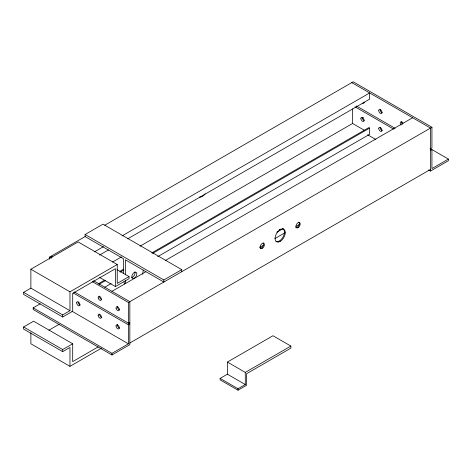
<?xml version="1.0" encoding="UTF-8"?>
<svg xmlns="http://www.w3.org/2000/svg" width="472" height="472" viewBox="0 0 472 472"><rect width="100%" height="100%" fill="white"/><g stroke="black" fill="none" stroke-linecap="round" stroke-linejoin="round"><path stroke-width="0.71" d="M123.581 273.748L123.581 258.786L85.102 236.572L85.102 234.501L102.996 224.17L181.744 269.636L181.744 271.701M125.369 274.781L125.369 259.818L163.849 282.032L163.849 279.967L181.744 269.636M143.264 270.149L142.603 274.202M49.666 259.169L49.666 257.028L85.568 236.301M104.719 225.244L353.192 81.792L431.933 127.251L431.933 147.919L430.505 148.745M117.239 264.509L69.968 291.808L69.968 310.7L30.875 288.132L30.875 269.235L78.145 241.941L117.239 264.509L117.239 283.406L129.062 276.586L129.062 278.681L115.422 286.557L99.663 277.453M115.422 286.557L115.422 268.71L72.694 293.377L72.694 311.225L62.693 317.001L23.6 294.428L23.6 292.333L30.875 288.132M94.53 251.794L103.468 246.632M121.977 235.947L369.653 92.949L369.653 99.15L127.723 238.826M99.633 255.045L108.572 249.883M93.645 280.769L129.841 301.667L129.841 344.648L111.947 354.979L33.199 309.52L33.199 307.862L40.167 303.844M112.566 262.043L121.499 256.886M140.013 246.195L352.584 123.469L364.455 130.331M362.053 118L363.322 117.268M101.486 348.147L69.968 366.343L69.968 347.445L62.693 351.646L23.6 329.072L23.6 326.972L33.6 321.202L72.694 343.769L72.694 361.617L98.205 346.891M98.176 283.867L104.56 280.185M119.876 271.335L123.705 269.128M151.795 252.909L368.833 127.605L369.653 128.083L369.653 134.278L157.725 256.638M98.996 284.345L105.38 280.657M120.065 272.179L123.894 269.972M152.615 253.387L369.653 128.083M104.743 287.224L111.126 283.542M23.6 292.333L62.693 314.901L69.968 310.7M111.947 291.33L145.777 271.801M165.566 260.373L412.605 117.746M48.905 330.211L59.112 324.317M92.217 281.595L128.413 302.493L431.933 127.251M23.6 326.972L62.693 349.546L72.694 343.769M279.194 229.905L280.468 229.168M276.822 232.224L283.206 228.536M128.089 323.344L129.841 322.329M259.588 247.422L263.417 245.21M274.91 238.578L285.123 232.678M295.973 226.412L299.165 224.572M73.166 292.911L128.413 324.807L129.841 323.981L74.434 291.991M430.505 150.397L431.933 149.571L431.933 168.581L448.4 159.076L448.4 160.734L430.505 171.065L428.6 169.961M33.199 307.862L111.947 353.327L128.413 343.822L128.413 324.807M129.841 342.996L430.505 169.413M227.392 374.213L227.392 362.065L272.981 335.739L290.882 346.07L290.882 348.141L246.579 373.718L246.579 385.264L238.012 390.208L220.117 379.877L220.117 378.414L227.392 374.213L245.287 384.544L245.287 372.396L290.882 346.07M220.117 378.414L238.012 388.745L245.287 384.544M351.758 82.618L430.505 128.077L430.505 171.065M356.366 105.94L395.105 128.307M430.027 148.474L448.4 159.076M354.932 106.766L393.672 129.133M367.635 134.768L375.889 139.535M85.102 234.501L163.849 279.967M117.08 269.665L129.062 276.586M51.1 256.202L52.368 256.933M49.666 257.028L51.572 258.131M227.392 362.065L245.287 372.396M30.875 269.235L69.968 291.808M71.891 311.19L128.413 343.822M69.968 366.343L30.875 343.769L30.875 332.866M123.882 281.949L124.779 283.926M125.369 280.486L125.676 282.982M352.584 108.867L352.584 123.469M238.012 388.745L238.012 390.208M128.413 302.493L128.413 323.155M111.947 353.327L111.947 354.979M62.693 314.901L62.693 317.001M62.693 349.546L62.693 351.646M205.172 193.715A7.233 4.177 -60 0 1 199.302 197.078M80.151 305.024A2.277 1.316 60 0 1 78.122 302.056M101.81 317.461A2.277 1.316 60 0 1 99.616 314.204M119.54 328.093A2.277 1.316 60 0 1 117.835 326.465A2.277 1.316 60 0 1 117.699 324.329M101.61 299.567A2.277 1.316 60 0 1 99.657 296.139M119.493 309.892A2.277 1.316 60 0 1 117.557 306.458M382.243 130.614A2.277 1.316 60 0 1 380.267 127.198M364.201 120.566A2.277 1.316 60 0 1 362.325 117.481M402.486 124.254A2.277 1.316 60 0 1 401.914 121.375M382.243 112.761A2.277 1.316 60 0 1 380.267 109.345M364.189 102.377A2.277 1.316 60 0 1 363.764 102.147M401.052 125.08A2.277 1.316 60 0 1 400.598 122.071A2.277 1.316 60 0 1 403.017 123.304M364.101 102.33A2.277 1.316 60 0 1 362.756 103.203M134.88 271.925A3.546 2.047 -60 0 1 134.225 275.43A3.546 2.047 -60 0 1 131.476 277.518M282.622 228.637A7.233 4.177 -60 0 1 283.283 236.572A7.233 4.177 -60 0 1 276.079 241.487M298.735 222.082A3.038 1.752 -60 0 1 298.8 225.551A3.038 1.752 -60 0 1 295.761 227.38M263.093 242.85A3.038 1.752 -60 0 1 263.04 246.148A3.038 1.752 -60 0 1 260.225 248.136M76.688 302.882A2.277 1.316 60 0 0 79.107 305.891A2.277 1.316 60 0 0 79.107 302.67A2.277 1.316 60 0 0 76.688 302.882M98.176 315.514A2.277 1.316 60 0 0 100.742 318.258A2.277 1.316 60 0 0 100.412 314.871A2.277 1.316 60 0 0 98.176 315.514M116.065 325.963A2.277 1.316 60 0 0 118.496 328.949A2.277 1.316 60 0 0 118.466 325.715A2.277 1.316 60 0 0 116.065 325.963M98.217 297.926A2.277 1.316 60 0 0 100.908 300.339A2.277 1.316 60 0 0 100.206 296.811A2.277 1.316 60 0 0 98.217 297.926M116.112 308.24A2.277 1.316 60 0 0 118.791 310.676A2.277 1.316 60 0 0 118.118 307.16A2.277 1.316 60 0 0 116.112 308.24M378.78 128.472A2.277 1.316 60 0 0 381.199 131.476A2.277 1.316 60 0 0 381.199 128.26A2.277 1.316 60 0 0 378.78 128.472M360.909 118.802A2.277 1.316 60 0 0 363.528 121.428A2.277 1.316 60 0 0 363.056 117.976A2.277 1.316 60 0 0 360.909 118.802M378.78 110.619A2.277 1.316 60 0 0 381.199 113.622A2.277 1.316 60 0 0 381.199 110.401A2.277 1.316 60 0 0 378.78 110.619M134.544 278.067A3.546 2.047 -60 0 0 136.361 272.468A3.546 2.047 -60 0 0 132.042 275.418A3.546 2.047 -60 0 0 134.544 278.067M280.639 241.151A7.233 4.177 -60 0 0 284.35 229.722A7.233 4.177 -60 0 0 275.53 235.746A7.233 4.177 -60 0 0 280.639 241.151M262.656 248.089A3.038 1.752 -60 0 0 263.919 243.322A3.038 1.752 -60 0 0 260.255 246.195A3.038 1.752 -60 0 0 262.656 248.089M298.115 227.657A3.038 1.752 -60 0 0 299.909 222.861A3.038 1.752 -60 0 0 296.186 225.097A3.038 1.752 -60 0 0 298.115 227.657"/></g></svg>
